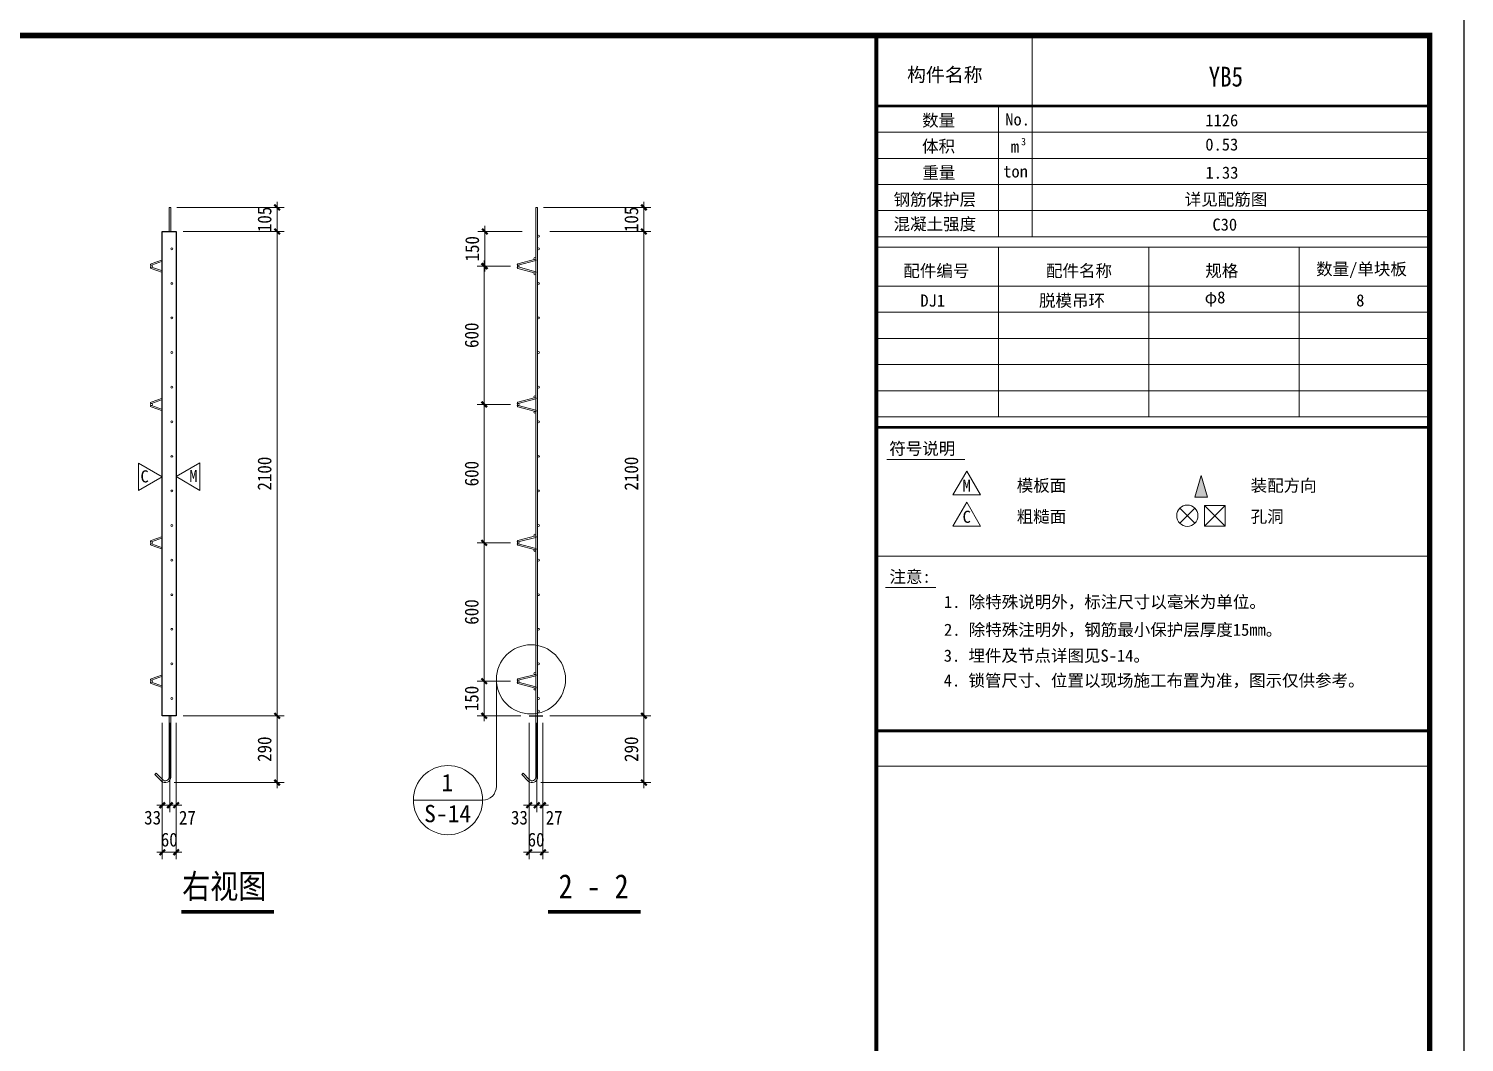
# Model space of a CAD drawing. Extents: x -517763 to -431309, y -403428 to -381056.
# Drawn here: x -437537 to -431309, y -390124 to -385729 of the extents above; entities that cross this region are included whole.
import ezdxf
from ezdxf.enums import TextEntityAlignment as Align

# ---------------------------------------------------------------- set-up
doc = ezdxf.new("R2010")
doc.units = 0
doc.header["$LTSCALE"] = 30
doc.header["$MEASUREMENT"] = 0
doc.linetypes.add('ACAD_ISO10W100', pattern=[18, 12, -3, 0, -3])
for name, color, linetype in [('MyLine', 199, 'Continuous'), ('YZ-下划线', 1, 'ACAD_ISO10W100'), ('YZ-标题文字', 2, 'Continuous'), ('YZ-索引图号', 3, 'Continuous'), ('图框2', 1, 'Continuous'), ('图框签字栏-图框文字', 255, 'Continuous'), ('图签栏说明', 2, 'Continuous'), ('桁架', 4, 'Continuous'), ('钢筋', 7, 'Continuous')]:
    doc.layers.add(name, color=color, linetype=linetype)
for name, color, linetype, lineweight in [('YG-标注', 151, 'Continuous', 15), ('YZ-符号', 96, 'Continuous', 9), ('图框线', 7, 'Continuous', 13), ('轮廓线', 2, 'Continuous', 13)]:
    doc.layers.add(name, color=color, linetype=linetype, lineweight=lineweight)
doc.styles.add('YZ-样式 1', font='simhei.ttf', dxfattribs={"width": 0.85})
doc.styles.add('YZ-样式 2', font='simhei.ttf', dxfattribs={"width": 0.9})
doc.styles.add('图签-样式 2', font='')
doc.styles.add('图签-黑体', font='simhei.ttf')
doc.styles.get('图签-样式 2').set_extended_font_data('NSimSun')
doc.dimstyles.new('YZ-30', dxfattribs={"dimscale": 30, "dimtxt": 2, "dimasz": 0.8, "dimexe": 1, "dimexo": 1, "dimgap": 0.8, "dimtad": 1, "dimdec": 0, "dimzin": 1, "dimdsep": 46, "dimtxsty": 'YZ-样式 2', "dimblk": 'ARCHTICK', "dimcen": 250, "dimdle": 0.8, "dimclrd": 151, "dimclre": 151, "dimclrt": 7, "dimazin": 0, "dimtfac": 1, "dimtdec": 0, "dimtix": 1, "dimtmove": 2, "dimatfit": 2, "dimldrblk": 'ARCHTICK', "dimfxl": 1, "dimlwd": 9, "dimlwe": 9, "dimarcsym": 0})

# ---------------------------------------------------------------- blocks, each defined once
blk = doc.blocks.new('_ArchTick')
at = {"color": 0, "linetype": 'ByBlock', "const_width": 0.4}
blk.add_lwpolyline([(-0.5, -0.5), (0.5, 0.5)], dxfattribs=at)
blk = doc.blocks.new('*D280')
at = {"layer": 'Defpoints', "color": 0, "ltscale": 30, "transparency": 16777216}
for p in [(-436897.3, -388708), (-436459.3, -388708), (-436936.5, -388997.8)]:
    blk.add_point(p, dxfattribs=at)
at = {"layer": 'YG-标注', "color": 151, "lineweight": 9, "ltscale": 30, "transparency": 16777216}
for p, q in [((-436459.3, -389021.8), (-436459.3, -388684)), ((-436867.3, -388708), (-436429.3, -388708)), ((-436906.5, -388997.8), (-436429.3, -388997.8))]:
    blk.add_line(p, q, dxfattribs=at)
at = {"layer": 'YG-标注', "color": 151, "lineweight": 9, "ltscale": 30, "transparency": 16777216, "xscale": 24, "yscale": 24, "zscale": 24}
for p, rotation in [((-436459.3, -388708), 90), ((-436459.3, -388997.8), 270)]:
    blk.add_blockref('_ArchTick', p, dxfattribs=dict(at, rotation=rotation))
at = {"layer": 'YG-标注', "color": 7, "lineweight": 9, "ltscale": 30, "transparency": 16777216, "insert": (-436513.7, -388852.9), "char_height": 60, "attachment_point": 5, "rotation": 90, "style": 'YZ-样式 2'}
blk.add_mtext('290', dxfattribs=at)
blk = doc.blocks.new('*D281')
at = {"layer": 'Defpoints', "color": 0, "ltscale": 30, "transparency": 16777216}
for p in [(-436897.3, -386608), (-436459.3, -386608), (-436897.3, -388708)]:
    blk.add_point(p, dxfattribs=at)
at = {"layer": 'YG-标注', "color": 151, "lineweight": 9, "ltscale": 30, "transparency": 16777216}
for p, q in [((-436867.3, -386608), (-436429.3, -386608)), ((-436459.3, -388732), (-436459.3, -386584)), ((-436867.3, -388708), (-436429.3, -388708))]:
    blk.add_line(p, q, dxfattribs=at)
at = {"layer": 'YG-标注', "color": 151, "lineweight": 9, "ltscale": 30, "transparency": 16777216, "xscale": 24, "yscale": 24, "zscale": 24}
for p, rotation in [((-436459.3, -386608), 90), ((-436459.3, -388708), 270)]:
    blk.add_blockref('_ArchTick', p, dxfattribs=dict(at, rotation=rotation))
at = {"layer": 'YG-标注', "color": 7, "lineweight": 9, "ltscale": 30, "transparency": 16777216, "insert": (-436513.7, -387658), "char_height": 60, "attachment_point": 5, "rotation": 90, "style": 'YZ-样式 2'}
blk.add_mtext('2100', dxfattribs=at)
blk = doc.blocks.new('*D282')
at = {"layer": 'Defpoints', "color": 0, "ltscale": 30, "transparency": 16777216}
for p in [(-436924.3, -386503.4), (-436459.3, -386503.4), (-436897.3, -386608)]:
    blk.add_point(p, dxfattribs=at)
at = {"layer": 'YG-标注', "color": 151, "lineweight": 9, "ltscale": 30, "transparency": 16777216}
for p, q in [((-436894.3, -386503.4), (-436429.3, -386503.4)), ((-436459.3, -386503.4), (-436459.3, -386479.4)), ((-436459.3, -386608), (-436459.3, -386503.4)), ((-436867.3, -386608), (-436429.3, -386608)), ((-436459.3, -386608), (-436459.3, -386632))]:
    blk.add_line(p, q, dxfattribs=at)
at = {"layer": 'YG-标注', "color": 151, "lineweight": 9, "ltscale": 30, "transparency": 16777216, "xscale": 24, "yscale": 24, "zscale": 24}
for p, rotation in [((-436459.3, -386503.4), 270), ((-436459.3, -386608), 90)]:
    blk.add_blockref('_ArchTick', p, dxfattribs=dict(at, rotation=rotation))
at = {"layer": 'YG-标注', "color": 7, "lineweight": 9, "ltscale": 30, "transparency": 16777216, "insert": (-436513.7, -386555.7), "char_height": 60, "attachment_point": 5, "rotation": 90, "style": 'YZ-样式 2'}
blk.add_mtext('105', dxfattribs=at)
blk = doc.blocks.new('*D283')
at = {"layer": 'Defpoints', "color": 0, "ltscale": 30, "transparency": 16777216}
for p in [(-436957.3, -388800.3), (-436897.3, -388800.3), (-436957.3, -389299.8)]:
    blk.add_point(p, dxfattribs=at)
at = {"layer": 'YG-标注', "color": 151, "lineweight": 9, "ltscale": 30, "transparency": 16777216}
for p, q in [((-436957.3, -388830.3), (-436957.3, -389329.8)), ((-436897.3, -388830.3), (-436897.3, -389329.8)), ((-436957.3, -389299.8), (-436981.3, -389299.8)), ((-436897.3, -389299.8), (-436957.3, -389299.8)), ((-436897.3, -389299.8), (-436873.3, -389299.8))]:
    blk.add_line(p, q, dxfattribs=at)
at = {"layer": 'YG-标注', "color": 151, "lineweight": 9, "ltscale": 30, "transparency": 16777216, "xscale": 24, "yscale": 24, "zscale": 24}
blk.add_blockref('_ArchTick', (-436957.3, -389299.8), dxfattribs=at)
at = {"layer": 'YG-标注', "color": 151, "lineweight": 9, "ltscale": 30, "transparency": 16777216, "xscale": 24, "yscale": 24, "zscale": 24, "rotation": 180}
blk.add_blockref('_ArchTick', (-436897.3, -389299.8), dxfattribs=at)
at = {"layer": 'YG-标注', "color": 7, "lineweight": 9, "ltscale": 30, "transparency": 16777216, "insert": (-436927.3, -389245.4), "char_height": 60, "attachment_point": 5, "style": 'YZ-样式 2'}
blk.add_mtext('60', dxfattribs=at)
blk = doc.blocks.new('*D284')
at = {"layer": 'Defpoints', "color": 0, "ltscale": 30, "transparency": 16777216}
for p in [(-436924.3, -388708), (-436897.3, -388708), (-436924.3, -389095.8)]:
    blk.add_point(p, dxfattribs=at)
at = {"layer": 'YG-标注', "color": 151, "lineweight": 9, "ltscale": 30, "transparency": 16777216}
for p, q in [((-436924.3, -388738), (-436924.3, -389125.8)), ((-436897.3, -388738), (-436897.3, -389125.8)), ((-436924.3, -389095.8), (-436948.3, -389095.8)), ((-436897.3, -389095.8), (-436924.3, -389095.8)), ((-436897.3, -389095.8), (-436873.3, -389095.8))]:
    blk.add_line(p, q, dxfattribs=at)
at = {"layer": 'YG-标注', "color": 151, "lineweight": 9, "ltscale": 30, "transparency": 16777216, "xscale": 24, "yscale": 24, "zscale": 24}
blk.add_blockref('_ArchTick', (-436924.3, -389095.8), dxfattribs=at)
at = {"layer": 'YG-标注', "color": 151, "lineweight": 9, "ltscale": 30, "transparency": 16777216, "xscale": 24, "yscale": 24, "zscale": 24, "rotation": 180}
blk.add_blockref('_ArchTick', (-436897.3, -389095.8), dxfattribs=at)
at = {"layer": 'YG-标注', "color": 7, "lineweight": 9, "ltscale": 30, "transparency": 16777216, "insert": (-436848.6, -389149.8), "char_height": 60, "attachment_point": 5, "style": 'YZ-样式 2'}
blk.add_mtext('27', dxfattribs=at)
blk = doc.blocks.new('*D285')
at = {"layer": 'Defpoints', "color": 0, "ltscale": 30, "transparency": 16777216}
for p in [(-436957.3, -388708), (-436924.3, -388708), (-436957.3, -389095.8)]:
    blk.add_point(p, dxfattribs=at)
at = {"layer": 'YG-标注', "color": 151, "lineweight": 9, "ltscale": 30, "transparency": 16777216}
for p, q in [((-436957.3, -388738), (-436957.3, -389125.8)), ((-436924.3, -388738), (-436924.3, -389125.8)), ((-436957.3, -389095.8), (-436981.3, -389095.8)), ((-436924.3, -389095.8), (-436957.3, -389095.8)), ((-436924.3, -389095.8), (-436900.3, -389095.8))]:
    blk.add_line(p, q, dxfattribs=at)
at = {"layer": 'YG-标注', "color": 151, "lineweight": 9, "ltscale": 30, "transparency": 16777216, "xscale": 24, "yscale": 24, "zscale": 24}
blk.add_blockref('_ArchTick', (-436957.3, -389095.8), dxfattribs=at)
at = {"layer": 'YG-标注', "color": 151, "lineweight": 9, "ltscale": 30, "transparency": 16777216, "xscale": 24, "yscale": 24, "zscale": 24, "rotation": 180}
blk.add_blockref('_ArchTick', (-436924.3, -389095.8), dxfattribs=at)
at = {"layer": 'YG-标注', "color": 7, "lineweight": 9, "ltscale": 30, "transparency": 16777216, "insert": (-436999.4, -389149.8), "char_height": 60, "attachment_point": 5, "style": 'YZ-样式 2'}
blk.add_mtext('33', dxfattribs=at)
blk = doc.blocks.new('A$C71EC6BAC')
at = {"layer": '桁架', "color": 4, "linetype": 'Continuous', "lineweight": 9}
for p, q in [((55.4, 54.9), (6.3, 37.3)), ((55.4, 0), (6.3, 17.7)), ((55.4, 48.6), (7.7, 31.5)), ((55.4, 6.3), (7.7, 23.5))]:
    blk.add_line(p, q, dxfattribs=at)
blk.add_circle((8.4, 27.5), 4, dxfattribs=at)
for centre, start, end in [((7, 34.4), 103.99475, 283.99475), ((7, 20.6), 76.00525, 256.00525)]:
    blk.add_arc(centre, 3, start, end, dxfattribs=at)
blk = doc.blocks.new('*D286')
at = {"layer": 'Defpoints', "color": 0, "ltscale": 30, "transparency": 16777216}
for p in [(-435306, -388708), (-434868.1, -388708), (-435345.2, -388997.8)]:
    blk.add_point(p, dxfattribs=at)
at = {"layer": 'YG-标注', "color": 151, "lineweight": 9, "ltscale": 30, "transparency": 16777216}
for p, q in [((-434868.1, -389021.8), (-434868.1, -388684)), ((-435276, -388708), (-434838.1, -388708)), ((-435315.2, -388997.8), (-434838.1, -388997.8))]:
    blk.add_line(p, q, dxfattribs=at)
at = {"layer": 'YG-标注', "color": 151, "lineweight": 9, "ltscale": 30, "transparency": 16777216, "xscale": 24, "yscale": 24, "zscale": 24}
for p, rotation in [((-434868.1, -388708), 90), ((-434868.1, -388997.8), 270)]:
    blk.add_blockref('_ArchTick', p, dxfattribs=dict(at, rotation=rotation))
at = {"layer": 'YG-标注', "color": 7, "lineweight": 9, "ltscale": 30, "transparency": 16777216, "insert": (-434922.4, -388852.9), "char_height": 60, "attachment_point": 5, "rotation": 90, "style": 'YZ-样式 2'}
blk.add_mtext('290', dxfattribs=at)
blk = doc.blocks.new('*D287')
at = {"layer": 'Defpoints', "color": 0, "ltscale": 30, "transparency": 16777216}
for p in [(-435306, -386608), (-434868.1, -386608), (-435306, -388708)]:
    blk.add_point(p, dxfattribs=at)
at = {"layer": 'YG-标注', "color": 151, "lineweight": 9, "ltscale": 30, "transparency": 16777216}
for p, q in [((-435276, -386608), (-434838.1, -386608)), ((-434868.1, -388732), (-434868.1, -386584)), ((-435276, -388708), (-434838.1, -388708))]:
    blk.add_line(p, q, dxfattribs=at)
at = {"layer": 'YG-标注', "color": 151, "lineweight": 9, "ltscale": 30, "transparency": 16777216, "xscale": 24, "yscale": 24, "zscale": 24}
for p, rotation in [((-434868.1, -386608), 90), ((-434868.1, -388708), 270)]:
    blk.add_blockref('_ArchTick', p, dxfattribs=dict(at, rotation=rotation))
at = {"layer": 'YG-标注', "color": 7, "lineweight": 9, "ltscale": 30, "transparency": 16777216, "insert": (-434922.4, -387658), "char_height": 60, "attachment_point": 5, "rotation": 90, "style": 'YZ-样式 2'}
blk.add_mtext('2100', dxfattribs=at)
blk = doc.blocks.new('*D288')
at = {"layer": 'Defpoints', "color": 0, "ltscale": 30, "transparency": 16777216}
for p in [(-435333, -386503.4), (-434868.1, -386503.4), (-435306, -386608)]:
    blk.add_point(p, dxfattribs=at)
at = {"layer": 'YG-标注', "color": 151, "lineweight": 9, "ltscale": 30, "transparency": 16777216}
for p, q in [((-435303, -386503.4), (-434838.1, -386503.4)), ((-434868.1, -386503.4), (-434868.1, -386479.4)), ((-434868.1, -386608), (-434868.1, -386503.4)), ((-435276, -386608), (-434838.1, -386608)), ((-434868.1, -386608), (-434868.1, -386632))]:
    blk.add_line(p, q, dxfattribs=at)
at = {"layer": 'YG-标注', "color": 151, "lineweight": 9, "ltscale": 30, "transparency": 16777216, "xscale": 24, "yscale": 24, "zscale": 24}
for p, rotation in [((-434868.1, -386503.4), 270), ((-434868.1, -386608), 90)]:
    blk.add_blockref('_ArchTick', p, dxfattribs=dict(at, rotation=rotation))
at = {"layer": 'YG-标注', "color": 7, "lineweight": 9, "ltscale": 30, "transparency": 16777216, "insert": (-434922.4, -386555.7), "char_height": 60, "attachment_point": 5, "rotation": 90, "style": 'YZ-样式 2'}
blk.add_mtext('105', dxfattribs=at)
blk = doc.blocks.new('*D289')
at = {"layer": 'Defpoints', "color": 0, "ltscale": 30, "transparency": 16777216}
for p in [(-435366, -388800.3), (-435306, -388800.3), (-435366, -389299.8)]:
    blk.add_point(p, dxfattribs=at)
at = {"layer": 'YG-标注', "color": 151, "lineweight": 9, "ltscale": 30, "transparency": 16777216}
for p, q in [((-435366, -388830.3), (-435366, -389329.8)), ((-435306, -388830.3), (-435306, -389329.8)), ((-435366, -389299.8), (-435390, -389299.8)), ((-435306, -389299.8), (-435366, -389299.8)), ((-435306, -389299.8), (-435282, -389299.8))]:
    blk.add_line(p, q, dxfattribs=at)
at = {"layer": 'YG-标注', "color": 151, "lineweight": 9, "ltscale": 30, "transparency": 16777216, "xscale": 24, "yscale": 24, "zscale": 24}
blk.add_blockref('_ArchTick', (-435366, -389299.8), dxfattribs=at)
at = {"layer": 'YG-标注', "color": 151, "lineweight": 9, "ltscale": 30, "transparency": 16777216, "xscale": 24, "yscale": 24, "zscale": 24, "rotation": 180}
blk.add_blockref('_ArchTick', (-435306, -389299.8), dxfattribs=at)
at = {"layer": 'YG-标注', "color": 7, "lineweight": 9, "ltscale": 30, "transparency": 16777216, "insert": (-435336, -389245.4), "char_height": 60, "attachment_point": 5, "style": 'YZ-样式 2'}
blk.add_mtext('60', dxfattribs=at)
blk = doc.blocks.new('*D290')
at = {"layer": 'Defpoints', "color": 0, "ltscale": 30, "transparency": 16777216}
for p in [(-435333, -388708), (-435306, -388708), (-435333, -389095.8)]:
    blk.add_point(p, dxfattribs=at)
at = {"layer": 'YG-标注', "color": 151, "lineweight": 9, "ltscale": 30, "transparency": 16777216}
for p, q in [((-435333, -388738), (-435333, -389125.8)), ((-435306, -388738), (-435306, -389125.8)), ((-435333, -389095.8), (-435357, -389095.8)), ((-435306, -389095.8), (-435333, -389095.8)), ((-435306, -389095.8), (-435282, -389095.8))]:
    blk.add_line(p, q, dxfattribs=at)
at = {"layer": 'YG-标注', "color": 151, "lineweight": 9, "ltscale": 30, "transparency": 16777216, "xscale": 24, "yscale": 24, "zscale": 24}
blk.add_blockref('_ArchTick', (-435333, -389095.8), dxfattribs=at)
at = {"layer": 'YG-标注', "color": 151, "lineweight": 9, "ltscale": 30, "transparency": 16777216, "xscale": 24, "yscale": 24, "zscale": 24, "rotation": 180}
blk.add_blockref('_ArchTick', (-435306, -389095.8), dxfattribs=at)
at = {"layer": 'YG-标注', "color": 7, "lineweight": 9, "ltscale": 30, "transparency": 16777216, "insert": (-435257.3, -389149.8), "char_height": 60, "attachment_point": 5, "style": 'YZ-样式 2'}
blk.add_mtext('27', dxfattribs=at)
blk = doc.blocks.new('*D291')
at = {"layer": 'Defpoints', "color": 0, "ltscale": 30, "transparency": 16777216}
for p in [(-435366, -388708), (-435333, -388708), (-435366, -389095.8)]:
    blk.add_point(p, dxfattribs=at)
at = {"layer": 'YG-标注', "color": 151, "lineweight": 9, "ltscale": 30, "transparency": 16777216}
for p, q in [((-435366, -388738), (-435366, -389125.8)), ((-435333, -388738), (-435333, -389125.8)), ((-435366, -389095.8), (-435390, -389095.8)), ((-435333, -389095.8), (-435366, -389095.8)), ((-435333, -389095.8), (-435309, -389095.8))]:
    blk.add_line(p, q, dxfattribs=at)
at = {"layer": 'YG-标注', "color": 151, "lineweight": 9, "ltscale": 30, "transparency": 16777216, "xscale": 24, "yscale": 24, "zscale": 24}
blk.add_blockref('_ArchTick', (-435366, -389095.8), dxfattribs=at)
at = {"layer": 'YG-标注', "color": 151, "lineweight": 9, "ltscale": 30, "transparency": 16777216, "xscale": 24, "yscale": 24, "zscale": 24, "rotation": 180}
blk.add_blockref('_ArchTick', (-435333, -389095.8), dxfattribs=at)
at = {"layer": 'YG-标注', "color": 7, "lineweight": 9, "ltscale": 30, "transparency": 16777216, "insert": (-435408.1, -389149.8), "char_height": 60, "attachment_point": 5, "style": 'YZ-样式 2'}
blk.add_mtext('33', dxfattribs=at)
blk = doc.blocks.new('A$C6EDF263D')
at = {"layer": '桁架', "color": 4, "linetype": 'Continuous', "lineweight": 9}
for p, q in [((82.8, 74.6), (6.3, 53.8)), ((84.4, 68.8), (7.7, 48)), ((82.8, 14.4), (6.3, 34.2)), ((84.4, 20.2), (7.7, 40))]:
    blk.add_line(p, q, dxfattribs=at)
for centre in [(80.4, 78), (8.4, 44), (80.4, 11)]:
    blk.add_circle(centre, 4, dxfattribs=at)
for centre, start, end in [((83.5, 71.7), 283.99475, 103.99475), ((7, 50.9), 103.99475, 283.99475), ((7, 37.1), 76.00525, 256.00525), ((83.5, 17.3), 256.00525, 76.00525)]:
    blk.add_arc(centre, 3, start, end, dxfattribs=at)
blk = doc.blocks.new('*D307')
at = {"layer": 'Defpoints', "color": 0, "ltscale": 30, "transparency": 16777216}
for p in [(-435560.8, -388558), (-435417, -388558), (-435372, -388708)]:
    blk.add_point(p, dxfattribs=at)
at = {"layer": '钢筋', "color": 151, "lineweight": 9, "ltscale": 30, "transparency": 16777216}
for p, q in [((-435447, -388558), (-435590.8, -388558)), ((-435560.8, -388558), (-435560.8, -388534)), ((-435560.8, -388708), (-435560.8, -388558)), ((-435402, -388708), (-435590.8, -388708)), ((-435560.8, -388708), (-435560.8, -388732))]:
    blk.add_line(p, q, dxfattribs=at)
at = {"layer": '钢筋', "color": 151, "lineweight": 9, "ltscale": 30, "transparency": 16777216, "xscale": 24, "yscale": 24, "zscale": 24}
for p, rotation in [((-435560.8, -388558), 270), ((-435560.8, -388708), 90)]:
    blk.add_blockref('_ArchTick', p, dxfattribs=dict(at, rotation=rotation))
at = {"layer": '钢筋', "color": 7, "ltscale": 30, "transparency": 16777216, "insert": (-435615.2, -388633), "char_height": 60, "attachment_point": 5, "rotation": 90, "style": 'YZ-样式 2'}
blk.add_mtext('150', dxfattribs=at)
blk = doc.blocks.new('*D308')
at = {"layer": 'Defpoints', "color": 0, "ltscale": 30, "transparency": 16777216}
for p in [(-435560.8, -387958), (-435417, -387958), (-435417, -388558)]:
    blk.add_point(p, dxfattribs=at)
at = {"layer": '钢筋', "color": 151, "lineweight": 9, "ltscale": 30, "transparency": 16777216}
for p, q in [((-435560.8, -388582), (-435560.8, -387934)), ((-435447, -387958), (-435590.8, -387958)), ((-435447, -388558), (-435590.8, -388558))]:
    blk.add_line(p, q, dxfattribs=at)
at = {"layer": '钢筋', "color": 151, "lineweight": 9, "ltscale": 30, "transparency": 16777216, "xscale": 24, "yscale": 24, "zscale": 24}
for p, rotation in [((-435560.8, -387958), 90), ((-435560.8, -388558), 270)]:
    blk.add_blockref('_ArchTick', p, dxfattribs=dict(at, rotation=rotation))
at = {"layer": '钢筋', "color": 7, "ltscale": 30, "transparency": 16777216, "insert": (-435615.2, -388258), "char_height": 60, "attachment_point": 5, "rotation": 90, "style": 'YZ-样式 2'}
blk.add_mtext('600', dxfattribs=at)
blk = doc.blocks.new('*D309')
at = {"layer": 'Defpoints', "color": 0, "ltscale": 30, "transparency": 16777216}
for p in [(-435560.8, -387358), (-435417, -387358), (-435417, -387958)]:
    blk.add_point(p, dxfattribs=at)
at = {"layer": '钢筋', "color": 151, "lineweight": 9, "ltscale": 30, "transparency": 16777216}
for p, q in [((-435447, -387358), (-435590.8, -387358)), ((-435560.8, -387982), (-435560.8, -387334)), ((-435447, -387958), (-435590.8, -387958))]:
    blk.add_line(p, q, dxfattribs=at)
at = {"layer": '钢筋', "color": 151, "lineweight": 9, "ltscale": 30, "transparency": 16777216, "xscale": 24, "yscale": 24, "zscale": 24}
for p, rotation in [((-435560.8, -387358), 90), ((-435560.8, -387958), 270)]:
    blk.add_blockref('_ArchTick', p, dxfattribs=dict(at, rotation=rotation))
at = {"layer": '钢筋', "color": 7, "ltscale": 30, "transparency": 16777216, "insert": (-435615.2, -387658), "char_height": 60, "attachment_point": 5, "rotation": 90, "style": 'YZ-样式 2'}
blk.add_mtext('600', dxfattribs=at)
blk = doc.blocks.new('*D310')
at = {"layer": 'Defpoints', "color": 0, "ltscale": 30, "transparency": 16777216}
for p in [(-435560.8, -386758), (-435417, -386758), (-435417, -387358)]:
    blk.add_point(p, dxfattribs=at)
at = {"layer": '钢筋', "color": 151, "lineweight": 9, "ltscale": 30, "transparency": 16777216}
for p, q in [((-435447, -386758), (-435590.8, -386758)), ((-435560.8, -387382), (-435560.8, -386734)), ((-435447, -387358), (-435590.8, -387358))]:
    blk.add_line(p, q, dxfattribs=at)
at = {"layer": '钢筋', "color": 151, "lineweight": 9, "ltscale": 30, "transparency": 16777216, "xscale": 24, "yscale": 24, "zscale": 24}
for p, rotation in [((-435560.8, -386758), 90), ((-435560.8, -387358), 270)]:
    blk.add_blockref('_ArchTick', p, dxfattribs=dict(at, rotation=rotation))
at = {"layer": '钢筋', "color": 7, "ltscale": 30, "transparency": 16777216, "insert": (-435615.2, -387058), "char_height": 60, "attachment_point": 5, "rotation": 90, "style": 'YZ-样式 2'}
blk.add_mtext('600', dxfattribs=at)
blk = doc.blocks.new('*D292')
at = {"layer": 'Defpoints', "color": 0, "ltscale": 30, "transparency": 16777216}
for p in [(-435558.5, -386608), (-435366, -386608), (-435417, -386758)]:
    blk.add_point(p, dxfattribs=at)
at = {"layer": '钢筋', "color": 151, "lineweight": 9, "ltscale": 30, "transparency": 16777216}
for p, q in [((-435396, -386608), (-435588.5, -386608)), ((-435558.5, -386608), (-435558.5, -386584)), ((-435558.5, -386758), (-435558.5, -386608)), ((-435447, -386758), (-435588.5, -386758)), ((-435558.5, -386758), (-435558.5, -386782))]:
    blk.add_line(p, q, dxfattribs=at)
at = {"layer": '钢筋', "color": 151, "lineweight": 9, "ltscale": 30, "transparency": 16777216, "xscale": 24, "yscale": 24, "zscale": 24}
for p, rotation in [((-435558.5, -386608), 270), ((-435558.5, -386758), 90)]:
    blk.add_blockref('_ArchTick', p, dxfattribs=dict(at, rotation=rotation))
at = {"layer": '钢筋', "color": 7, "ltscale": 30, "transparency": 16777216, "insert": (-435612.9, -386683), "char_height": 60, "attachment_point": 5, "rotation": 90, "style": 'YZ-样式 2'}
blk.add_mtext('150', dxfattribs=at)

msp = doc.modelspace()

# ---------------------------------------------------------------- hatches: boundary and pattern name
at = {"layer": 'YZ-符号', "lineweight": 15}
msp.add_hatch(color=1, dxfattribs=at).paths.add_polyline_path([(-432450.6, -387666.7), (-432478.6, -387759.7), (-432422.5, -387759.7)])

# ---------------------------------------------------------------- linework, layer by layer
at = {"layer": 'MyLine', "color": 0}
for p, q in [((-443609, -385758.4), (-431459, -385758.4)), ((-433859.8, -394368.4), (-433859.8, -385758.4)), ((-433859.8, -386630.9), (-433859.8, -385758.4)), ((-431459, -394368.4), (-431459, -385758.4)), ((-431459, -394368.4), (-431459, -385758.4)), ((-433859.8, -387298.5), (-433859.8, -386675.9)), ((-435366, -388708), (-435306, -388708))]:
    msp.add_line(p, q, dxfattribs=at)
at = {"layer": 'YG-标注', "color": 0, "lineweight": 9, "ltscale": 30}
for p, q in [((-436936.3, -388708), (-436928.3, -388708)), ((-435345, -388708), (-435337, -388708))]:
    msp.add_line(p, q, dxfattribs=at)
at = {"layer": 'YZ-下划线', "color": 1, "linetype": 'ByBlock', "const_width": 15}
for points in [[(-436875.3, -389558), (-436473.3, -389558)], [(-435284, -389558), (-434882.1, -389558)]]:
    msp.add_lwpolyline(points, dxfattribs=at)
at = {"layer": 'YZ-符号', "color": 1, "lineweight": 15}
for p, q in [((-432477.9, -387808, 5530.2), (-432543.1, -387873.1, 5530.2)), ((-432543.1, -387808, 5530.2), (-432477.9, -387873.1, 5530.2)), ((-432435.9, -387885.6, 5530.2), (-432345.9, -387795.6, 5530.2)), ((-432435.9, -387795.6, 5530.2), (-432345.9, -387885.6, 5530.2))]:
    msp.add_line(p, q, dxfattribs=at)
at = {"layer": 'YZ-符号', "color": 1, "lineweight": 13, "ltscale": 100}
msp.add_line((-435508, -389013.6), (-435508, -388550.1), dxfattribs=at)
at = {"layer": 'YZ-符号', "color": 1, "ltscale": 100}
msp.add_line((-435868, -389073.6), (-435568, -389073.6), dxfattribs=at)
at = {"layer": 'YZ-符号', "color": 1, "lineweight": 15}
for points in [[(-436957.3, -387671.6), (-437060.7, -387611.9), (-437060.7, -387731.3)], [(-436897.3, -387671.1), (-436793.9, -387611.4), (-436793.9, -387730.8)]]:
    msp.add_lwpolyline(points, close=True, dxfattribs=at)
at = {"layer": 'YZ-符号', "color": 1, "lineweight": 15, "elevation": 5530.2}
for points in [[(-433467.6, -387647.2), (-433527.3, -387750.6), (-433407.9, -387750.6)], [(-432450.6, -387666.7), (-432478.6, -387759.7), (-432422.5, -387759.7)], [(-433467.6, -387782.2), (-433527.3, -387885.6), (-433407.9, -387885.6)], [(-432435.9, -387885.6), (-432345.9, -387885.6), (-432345.9, -387795.6), (-432435.9, -387795.6)]]:
    msp.add_lwpolyline(points, close=True, dxfattribs=at)
at = {"layer": 'YZ-符号', "color": 1, "lineweight": 15}
msp.add_circle((-432510.5, -387840.6, 5530.2), 46.1, dxfattribs=at)
at = {"layer": 'YZ-符号', "color": 1, "ltscale": 100}
for centre in [(-435358, -388550.1), (-435718, -389073.6)]:
    msp.add_circle(centre, 150, dxfattribs=at)
at = {"layer": 'YZ-符号', "color": 1, "lineweight": 13, "ltscale": 100}
msp.add_arc((-435568, -389013.6), 60, 270, 0, dxfattribs=at)
at = {"layer": '图框2', "color": 1}
msp.add_lwpolyline([(-443909, -385608.4), (-443909, -394518.4), (-431309, -394518.4), (-431309, -385608.4)], close=True, dxfattribs=at)
at = {"layer": '图框线'}
for p, q in [((-433859.8, -386630.9), (-433859.8, -385758.4)), ((-433184.2, -386630.9), (-433184.2, -385758.4)), ((-433329, -386630.9), (-433329, -386064.2)), ((-433859.8, -386177.6), (-431459, -386177.6)), ((-433859.8, -386290.9), (-431459, -386290.9)), ((-433859.8, -386404.2), (-431459, -386404.2)), ((-433859.8, -386404.2), (-431459, -386404.2)), ((-433859.8, -386517.6), (-431459, -386517.6)), ((-433859.8, -386630.9), (-431459, -386630.9)), ((-433859.8, -386675.9), (-431459, -386675.9)), ((-433859.8, -387298.5), (-433859.8, -386675.9)), ((-433329, -387411.8), (-433329, -386675.9)), ((-432677.5, -387411.8), (-432677.5, -386675.9)), ((-432025.9, -387411.8), (-432025.9, -386675.9)), ((-433859.8, -386845.1), (-431459, -386845.1)), ((-433859.8, -386958.5), (-431459, -386958.5)), ((-433859.8, -387071.8), (-431459, -387071.8)), ((-433859.8, -387185.1), (-431459, -387185.1)), ((-433859.8, -387298.5), (-431459, -387298.5)), ((-433859.8, -387411.8), (-431459, -387411.8)), ((-433859.8, -387411.8), (-431459, -387411.8)), ((-433859.8, -387456.8), (-431459, -387456.8)), ((-433814, -387596.7), (-433475.6, -387596.7)), ((-433859.8, -388016.5), (-431459, -388016.5)), ((-433819.7, -388152.1), (-433601, -388152.1))]:
    msp.add_line(p, q, dxfattribs=at)
at = {"layer": '图框线', "lineweight": 9}
for p, q in [((-433859.8, -388773.1), (-431459, -388773.1)), ((-433859.8, -388926.1), (-431459, -388926.1))]:
    msp.add_line(p, q, dxfattribs=at)
at = {"layer": '图框线'}
for points, const_width in [([(-443609, -385758.4), (-431459, -385758.4), (-431459, -394368.4), (-443609, -394368.4)], 24), ([(-433859.8, -385758.4), (-431459, -385758.4), (-431459, -394368.4), (-433859.8, -394368.4)], 17)]:
    msp.add_lwpolyline(points, close=True, dxfattribs=dict(at, const_width=const_width))
at = {"layer": '图框线', "const_width": 12.1}
for points in [[(-433859.8, -386064.2), (-431459, -386064.2)], [(-433859.8, -387456.8), (-431459, -387456.8)]]:
    msp.add_lwpolyline(points, dxfattribs=at)
at = {"layer": '图框线', "lineweight": 9, "const_width": 12.1}
msp.add_lwpolyline([(-433859.8, -388773.1), (-431459, -388773.1)], dxfattribs=at)
at = {"layer": '轮廓线', "color": 2, "lineweight": 30}
msp.add_lwpolyline([(-436897.3, -386608), (-436897.3, -386608), (-436897.3, -388708), (-436957.3, -388708), (-436957.3, -388708), (-436957.3, -386608), (-436957.3, -386608), (-436897.3, -386608), (-436897.3, -386608)], dxfattribs=at)
at = {"layer": '轮廓线', "color": 2, "lineweight": 30, "const_width": 0.05}
msp.add_lwpolyline([(-435306, -386608), (-435306, -386608), (-435306, -388708), (-435366, -388708), (-435366, -388708), (-435366, -386608), (-435366, -386608), (-435306, -386608), (-435306, -386608)], dxfattribs=at)
at = {"layer": '钢筋', "color": 5, "lineweight": 13}
for points in [[(-436928.3, -386608), (-436928.3, -386503.4), (-436920.3, -386503.4), (-436920.3, -386608)], [(-435337, -388708), (-435337, -386503.4), (-435329, -386503.4), (-435329, -388708)], [(-436920.3, -388973.7), (-436920.3, -388708)], [(-435329, -388973.7), (-435329, -388708)]]:
    msp.add_lwpolyline(points, dxfattribs=at)
for points in [[(-436928.3, -388708), (-436928.3, -388973.7, -0.668179), (-436955.6, -388985), (-436983.8, -388957), (-436989.6, -388962.8), (-436961.4, -388990.9, 0.663469), (-436920.3, -388973.7)], [(-435337, -388708), (-435337, -388973.7, -0.668179), (-435364.3, -388985), (-435392.5, -388957), (-435398.3, -388962.8), (-435370.1, -388990.9, 0.663469), (-435329, -388973.7)]]:
    msp.add_lwpolyline(points, format="xyb", dxfattribs=at)
at = {"layer": '钢筋', "color": 1, "lineweight": 13}
for centre in [(-435325, -386628), (-436916.3, -386683), (-435325, -386683), (-436916.3, -386833), (-435325, -386833), (-436916.3, -386983), (-435325, -386983), (-436916.3, -387133), (-435325, -387133), (-436916.3, -387283), (-435325, -387283), (-436916.3, -387433), (-435325, -387433), (-436916.3, -387583), (-435325, -387583), (-436916.3, -387733), (-435325, -387733), (-436916.3, -387883), (-435325, -387883), (-436916.3, -388033), (-435325, -388033), (-436916.3, -388183), (-435325, -388183), (-436916.3, -388333), (-435325, -388333), (-436916.3, -388483), (-435325, -388483), (-436916.3, -388633), (-435325, -388633), (-435325, -388688)]:
    msp.add_circle(centre, 4, dxfattribs=at)

# ---------------------------------------------------------------- block references
at = {"layer": '桁架', "color": 3, "xscale": -1, "rotation": 180}
for name, p in [('A$C71EC6BAC', (-437012.6, -386730.6)), ('A$C6EDF263D', (-435421.4, -386714)), ('A$C71EC6BAC', (-437012.6, -387330.6)), ('A$C6EDF263D', (-435421.4, -387314)), ('A$C71EC6BAC', (-437012.6, -387930.6)), ('A$C6EDF263D', (-435421.4, -387914)), ('A$C71EC6BAC', (-437012.6, -388530.6)), ('A$C6EDF263D', (-435421.4, -388514))]:
    msp.add_blockref(name, p, dxfattribs=at)

# ---------------------------------------------------------------- texts
at = {"layer": 'YZ-标题文字', "style": 'YZ-样式 1', "width": 0.85}
for s, p in [('右视图', (-436871.1, -389531.3)), ('2 - 2', (-435238, -389531.3))]:
    msp.add_text(s, height=105, dxfattribs=at).set_placement(p, align=Align.BOTTOM_LEFT)
at = {"layer": 'YZ-符号', "color": 1, "lineweight": 15, "style": '图签-黑体'}
for s, p in [('C', (-437052.1, -387696.1)), ('M', (-436840.2, -387694.4)), ('M', (-433485.5, -387736.3, 5530.2)), ('C', (-433485.5, -387871.3, 5530.2))]:
    msp.add_text(s, height=52.5, dxfattribs=at).set_placement(p)
at = {"layer": 'YZ-索引图号', "color": 3, "ltscale": 100}
for s, style, p in [('1', 'YZ-样式 1', (-435721, -389035.1)), ('S-14', 'YZ-样式 2', (-435719.3, -389169.5))]:
    msp.add_text(s, height=75, dxfattribs=dict(at, style=style)).set_placement(p, align=Align.CENTER)
at = {"layer": '图框签字栏-图框文字', "style": '图签-黑体'}
for s, height, p in [('构件名称', 60, (-433562.6, -385928.4)), ('数量', 52.5, (-433589.7, -386126.2)), ('No.', 52.5, (-433246.9, -386122.1)), ('1126', 52.5, (-432361.1, -386125.9)), ('体积', 52.5, (-433589.7, -386238.5)), ('m', 52.5, (-433258.6, -386239.7)), ('3', 31.8, (-433221, -386218.2)), ('0.53', 52.5, (-432361.1, -386230.7)), ('重量', 52.5, (-433588.6, -386353.1)), ('ton', 52.5, (-433255.7, -386347.6)), ('1.33', 52.5, (-432360.3, -386352.8)), ('钢筋保护层', 52.5, (-433605.9, -386469.4)), ('详见配筋图', 52.5, (-432342.6, -386468.9)), ('混凝土强度', 52.5, (-433605.9, -386575.7)), ('C30', 52.5, (-432348.1, -386577.9)), ('配件编号', 52.5, (-433599.6, -386778.5)), ('配件名称', 52.5, (-432980.4, -386778.5)), ('规格', 52.5, (-432360.9, -386778.5)), ('数量/单块板', 52.5, (-431754.9, -386770.9))]:
    msp.add_text(s, height=height, dxfattribs=at).set_placement(p, align=Align.MIDDLE_CENTER)
at = {"layer": '图框签字栏-图框文字', "color": 2, "style": '图签-黑体'}
for s, p in [('DJ1', (-433615.3, -386907.5)), ('脱模吊环', (-433010.9, -386907.5)), ('8', (-431760.1, -386906.7))]:
    msp.add_text(s, height=52.5, dxfattribs=at).set_placement(p, align=Align.MIDDLE_CENTER)
msp.add_text('φ8', height=52.5, dxfattribs=at).set_placement((-432390.3, -386935.6), align=Align.BOTTOM_CENTER)
at = {"layer": '图框签字栏-图框文字', "style": '图签-黑体'}
for s, p in [('符号说明', (-433803.6, -387575.6)), ('模板面', (-433250.7, -387735.6)), ('装配方向', (-432235.7, -387735.6)), ('粗糙面', (-433250.7, -387870.6)), ('孔洞', (-432235.7, -387870.6)), ('注意:', (-433802.7, -388131))]:
    msp.add_text(s, height=52.5, dxfattribs=at).set_placement(p)
at = {"layer": '图签栏说明', "style": '图签-黑体', "width": 0.85}
msp.add_text('YB5', height=85.92, dxfattribs=at).set_placement((-432343.5, -385936.7), align=Align.MIDDLE_CENTER)
at = {"layer": '图签栏说明', "color": 2, "style": '图签-样式 2'}
for s, p in [('1. 除特殊说明外，标注尺寸以毫米为单位。', (-433566, -388240.4)), ('2. 除特殊注明外，钢筋最小保护层厚度15mm。', (-433566, -388361.1)), ('3. 埋件及节点详图见S-14。', (-433567.3, -388473.4)), ('4. 锁管尺寸、位置以现场施工布置为准，图示仅供参考。', (-433567.3, -388581.1))]:
    msp.add_text(s, height=52.5, dxfattribs=at).set_placement(p)

# ---------------------------------------------------------------- dimensions: what is measured, and where the dimension line sits
at = {"layer": 'YG-标注', "color": 0, "lineweight": 9, "ltscale": 30}
for base, p1, p2, picture, middle in [((-436459.3, -386503.4), (-436897.3, -386608), (-436924.3, -386503.4), '*D282', (-436513.7, -386555.7)), ((-434868.1, -386503.4), (-435306, -386608), (-435333, -386503.4), '*D288', (-434922.4, -386555.7)), ((-436459.3, -386608), (-436897.3, -388708), (-436897.3, -386608), '*D281', (-436513.7, -387658)), ((-434868.1, -386608), (-435306, -388708), (-435306, -386608), '*D287', (-434922.4, -387658)), ((-436459.3, -388708), (-436936.5, -388997.8), (-436897.3, -388708), '*D280', (-436513.7, -388852.9)), ((-434868.1, -388708), (-435345.2, -388997.8), (-435306, -388708), '*D286', (-434922.4, -388852.9))]:
    dim = msp.add_linear_dim(base=base, p1=p1, p2=p2, angle=270, dimstyle='YZ-30', dxfattribs=at)
    dim.commit()
    dim.dimension.update_dxf_attribs({"geometry": picture, "text_midpoint": middle})
for base, p1, p2, picture, middle in [((-436957.3, -389095.8), (-436924.3, -388708), (-436957.3, -388708), '*D285', (-436999.4, -389149.8)), ((-436924.3, -389095.8), (-436897.3, -388708), (-436924.3, -388708), '*D284', (-436848.6, -389149.8)), ((-435366, -389095.8), (-435333, -388708), (-435366, -388708), '*D291', (-435408.1, -389149.8)), ((-435333, -389095.8), (-435306, -388708), (-435333, -388708), '*D290', (-435257.3, -389149.8))]:
    dim = msp.add_linear_dim(base=base, p1=p1, p2=p2, dimstyle='YZ-30', dxfattribs=at)
    dim.commit()
    dim.dimension.update_dxf_attribs({"geometry": picture, "text_midpoint": middle, "dimtype": 160})
for base, p1, p2, picture, middle in [((-436957.3, -389299.8), (-436897.3, -388800.3), (-436957.3, -388800.3), '*D283', (-436927.3, -389245.4)), ((-435366, -389299.8), (-435306, -388800.3), (-435366, -388800.3), '*D289', (-435336, -389245.4))]:
    dim = msp.add_linear_dim(base=base, p1=p1, p2=p2, dimstyle='YZ-30', dxfattribs=at)
    dim.commit()
    dim.dimension.update_dxf_attribs({"geometry": picture, "text_midpoint": middle})
at = {"layer": '钢筋', "color": 0, "ltscale": 30}
for base, p1, p2, picture, middle in [((-435558.5, -386608), (-435417, -386758), (-435366, -386608), '*D292', (-435612.9, -386683)), ((-435560.8, -386758), (-435417, -387358), (-435417, -386758), '*D310', (-435615.2, -387058)), ((-435560.8, -387358), (-435417, -387958), (-435417, -387358), '*D309', (-435615.2, -387658)), ((-435560.8, -387958), (-435417, -388558), (-435417, -387958), '*D308', (-435615.2, -388258)), ((-435560.8, -388558), (-435372, -388708), (-435417, -388558), '*D307', (-435615.2, -388633))]:
    dim = msp.add_linear_dim(base=base, p1=p1, p2=p2, angle=270, dimstyle='YZ-30', dxfattribs=at)
    dim.commit()
    dim.dimension.update_dxf_attribs({"geometry": picture, "text_midpoint": middle})

doc.saveas('drawing.dxf')
